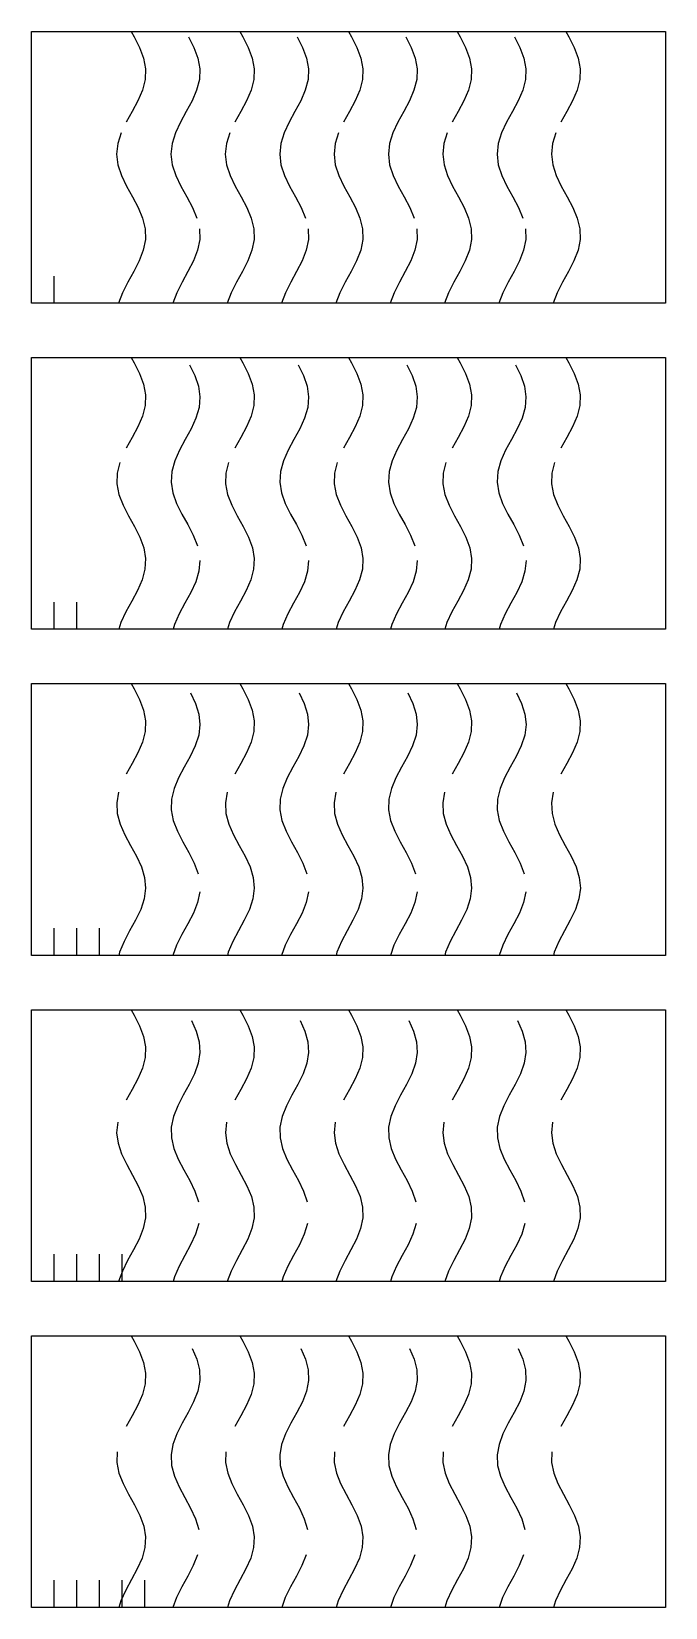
# Model space of a CAD drawing. Header units: millimetres. Extents: x 0 to 70, y 0 to 174.
import ezdxf

# ---------------------------------------------------------------- set-up
doc = ezdxf.new("R2010")
doc.units = ezdxf.units.MM
doc.layers.add('CUT', color=1, linetype='CONTINUOUS')

msp = doc.modelspace()

# ---------------------------------------------------------------- linework, layer by layer
at = {"layer": 'CUT'}
for p, q in [((2.5, 144), (2.5, 147)), ((2.5, 108), (2.5, 111)), ((5, 108), (5, 111)), ((2.5, 72), (2.5, 75)), ((5, 72), (5, 75)), ((7.5, 72), (7.5, 75)), ((2.5, 36), (2.5, 39)), ((5, 36), (5, 39)), ((7.5, 36), (7.5, 39)), ((10, 36), (10, 39)), ((2.5, 0), (2.5, 3)), ((5, 0), (5, 3)), ((7.5, 0), (7.5, 3)), ((10, 0), (10, 3)), ((12.5, 0), (12.5, 3))]:
    msp.add_line(p, q, dxfattribs=at)
for points in [[(0, 174), (70, 174), (70, 144), (0, 144), (0, 174)], [(11, 174), (11.3262, 173.4118), (11.9244, 172.2353), (12.3689, 171.0588), (12.5858, 169.8824), (12.5389, 168.7059), (12.2362, 167.5294), (11.7278, 166.3529), (11.0985, 165.1765), (10.4528, 164)], [(23, 174), (23.3262, 173.4118), (23.9244, 172.2353), (24.3689, 171.0588), (24.5858, 169.8824), (24.5389, 168.7059), (24.2362, 167.5294), (23.7278, 166.3529), (23.0985, 165.1765), (22.4528, 164)], [(35, 174), (35.3262, 173.4118), (35.9244, 172.2353), (36.3689, 171.0588), (36.5858, 169.8824), (36.5389, 168.7059), (36.2362, 167.5294), (35.7278, 166.3529), (35.0985, 165.1765), (34.4528, 164)], [(47, 174), (47.3262, 173.4118), (47.9244, 172.2353), (48.3689, 171.0588), (48.5858, 169.8824), (48.5389, 168.7059), (48.2362, 167.5294), (47.7278, 166.3529), (47.0985, 165.1765), (46.4528, 164)], [(59, 174), (59.3262, 173.4118), (59.9244, 172.2353), (60.3689, 171.0588), (60.5858, 169.8824), (60.5389, 168.7059), (60.2362, 167.5294), (59.7278, 166.3529), (59.0985, 165.1765), (58.4528, 164)], [(17.3327, 173.4), (17.9298, 172.2235), (18.3723, 171.0471), (18.5866, 169.8706), (18.5371, 168.6941), (18.232, 167.5176), (17.722, 166.3412), (17.0919, 165.1647), (16.4466, 163.9882), (15.8933, 162.8118), (15.524, 161.6353), (15.4002, 160.4588), (15.5424, 159.2824), (15.927, 158.1059), (16.49, 156.9294), (17.1378, 155.7529), (17.7627, 154.5765), (18.2608, 153.4)], [(29.3327, 173.4), (29.9298, 172.2235), (30.3723, 171.0471), (30.5866, 169.8706), (30.5371, 168.6941), (30.232, 167.5176), (29.722, 166.3412), (29.0919, 165.1647), (28.4466, 163.9882), (27.8933, 162.8118), (27.524, 161.6353), (27.4002, 160.4588), (27.5424, 159.2824), (27.927, 158.1059), (28.49, 156.9294), (29.1378, 155.7529), (29.7627, 154.5765), (30.2608, 153.4)], [(41.3327, 173.4), (41.9298, 172.2235), (42.3723, 171.0471), (42.5866, 169.8706), (42.5371, 168.6941), (42.232, 167.5176), (41.722, 166.3412), (41.0919, 165.1647), (40.4466, 163.9882), (39.8933, 162.8118), (39.524, 161.6353), (39.4002, 160.4588), (39.5424, 159.2824), (39.927, 158.1059), (40.49, 156.9294), (41.1378, 155.7529), (41.7627, 154.5765), (42.2608, 153.4)], [(53.3327, 173.4), (53.9298, 172.2235), (54.3723, 171.0471), (54.5866, 169.8706), (54.5371, 168.6941), (54.232, 167.5176), (53.722, 166.3412), (53.0919, 165.1647), (52.4466, 163.9882), (51.8933, 162.8118), (51.524, 161.6353), (51.4002, 160.4588), (51.5424, 159.2824), (51.927, 158.1059), (52.49, 156.9294), (53.1378, 155.7529), (53.7627, 154.5765), (54.2608, 153.4)], [(9.8885, 162.8), (9.5215, 161.6235), (9.4003, 160.4471), (9.5451, 159.2706), (9.9318, 158.0941), (10.4962, 156.9176), (11.1444, 155.7412), (11.7685, 154.5647), (12.2649, 153.3882), (12.5509, 152.2118), (12.579, 151.0353), (12.3446, 149.8588), (11.8865, 148.6824), (11.2811, 147.5059), (10.6289, 146.3294), (10.0384, 145.1529), (9.6164, 144)], [(21.8885, 162.8), (21.5215, 161.6235), (21.4003, 160.4471), (21.5451, 159.2706), (21.9318, 158.0941), (22.4962, 156.9176), (23.1444, 155.7412), (23.7685, 154.5647), (24.2649, 153.3882), (24.5509, 152.2118), (24.579, 151.0353), (24.3446, 149.8588), (23.8865, 148.6824), (23.2811, 147.5059), (22.6289, 146.3294), (22.0384, 145.1529), (21.6164, 144)], [(33.8885, 162.8), (33.5215, 161.6235), (33.4003, 160.4471), (33.5451, 159.2706), (33.9318, 158.0941), (34.4962, 156.9176), (35.1444, 155.7412), (35.7685, 154.5647), (36.2649, 153.3882), (36.5509, 152.2118), (36.579, 151.0353), (36.3446, 149.8588), (35.8865, 148.6824), (35.2811, 147.5059), (34.6289, 146.3294), (34.0384, 145.1529), (33.6164, 144)], [(45.8885, 162.8), (45.5215, 161.6235), (45.4003, 160.4471), (45.5451, 159.2706), (45.9318, 158.0941), (46.4962, 156.9176), (47.1444, 155.7412), (47.7685, 154.5647), (48.2649, 153.3882), (48.5509, 152.2118), (48.579, 151.0353), (48.3446, 149.8588), (47.8865, 148.6824), (47.2811, 147.5059), (46.6289, 146.3294), (46.0384, 145.1529), (45.6164, 144)], [(57.8885, 162.8), (57.5215, 161.6235), (57.4003, 160.4471), (57.5451, 159.2706), (57.9318, 158.0941), (58.4962, 156.9176), (59.1444, 155.7412), (59.7685, 154.5647), (60.2649, 153.3882), (60.5509, 152.2118), (60.579, 151.0353), (60.3446, 149.8588), (59.8865, 148.6824), (59.2811, 147.5059), (58.6289, 146.3294), (58.0384, 145.1529), (57.6164, 144)], [(18.5525, 152.2), (18.5779, 151.0235), (18.341, 149.8471), (17.881, 148.6706), (17.2746, 147.4941), (16.6225, 146.3176), (16.0332, 145.1412), (15.6175, 144)], [(30.5525, 152.2), (30.5779, 151.0235), (30.341, 149.8471), (29.881, 148.6706), (29.2746, 147.4941), (28.6225, 146.3176), (28.0332, 145.1412), (27.6175, 144)], [(42.5525, 152.2), (42.5779, 151.0235), (42.341, 149.8471), (41.881, 148.6706), (41.2746, 147.4941), (40.6225, 146.3176), (40.0332, 145.1412), (39.6175, 144)], [(54.5525, 152.2), (54.5779, 151.0235), (54.341, 149.8471), (53.881, 148.6706), (53.2746, 147.4941), (52.6225, 146.3176), (52.0332, 145.1412), (51.6175, 144)], [(0, 138), (70, 138), (70, 108), (0, 108), (0, 138)], [(11, 138), (11.3262, 137.4118), (11.9244, 136.2353), (12.3689, 135.0588), (12.5858, 133.8824), (12.5389, 132.7059), (12.2362, 131.5294), (11.7278, 130.3529), (11.0985, 129.1765), (10.4528, 128)], [(23, 138), (23.3262, 137.4118), (23.9244, 136.2353), (24.3689, 135.0588), (24.5858, 133.8824), (24.5389, 132.7059), (24.2362, 131.5294), (23.7278, 130.3529), (23.0985, 129.1765), (22.4528, 128)], [(35, 138), (35.3262, 137.4118), (35.9244, 136.2353), (36.3689, 135.0588), (36.5858, 133.8824), (36.5389, 132.7059), (36.2362, 131.5294), (35.7278, 130.3529), (35.0985, 129.1765), (34.4528, 128)], [(47, 138), (47.3262, 137.4118), (47.9244, 136.2353), (48.3689, 135.0588), (48.5858, 133.8824), (48.5389, 132.7059), (48.2362, 131.5294), (47.7278, 130.3529), (47.0985, 129.1765), (46.4528, 128)], [(59, 138), (59.3262, 137.4118), (59.9244, 136.2353), (60.3689, 135.0588), (60.5858, 133.8824), (60.5389, 132.7059), (60.2362, 131.5294), (59.7278, 130.3529), (59.0985, 129.1765), (58.4528, 128)], [(17.441, 137.2), (18.0184, 136.0235), (18.4264, 134.8471), (18.5972, 133.6706), (18.5024, 132.4941), (18.1578, 131.3176), (17.6206, 130.1412), (16.9803, 128.9647), (16.3432, 127.7882), (15.8154, 126.6118), (15.4845, 125.4353), (15.4057, 124.2588), (15.5919, 123.0824), (16.0124, 121.9059), (16.597, 120.7294), (17.2487, 119.5529), (17.859, 118.3765), (18.3265, 117.2)], [(29.441, 137.2), (30.0184, 136.0235), (30.4264, 134.8471), (30.5972, 133.6706), (30.5024, 132.4941), (30.1578, 131.3176), (29.6206, 130.1412), (28.9803, 128.9647), (28.3432, 127.7882), (27.8154, 126.6118), (27.4845, 125.4353), (27.4057, 124.2588), (27.5919, 123.0824), (28.0124, 121.9059), (28.597, 120.7294), (29.2487, 119.5529), (29.859, 118.3765), (30.3265, 117.2)], [(41.441, 137.2), (42.0184, 136.0235), (42.4264, 134.8471), (42.5972, 133.6706), (42.5024, 132.4941), (42.1578, 131.3176), (41.6206, 130.1412), (40.9803, 128.9647), (40.3432, 127.7882), (39.8154, 126.6118), (39.4845, 125.4353), (39.4057, 124.2588), (39.5919, 123.0824), (40.0124, 121.9059), (40.597, 120.7294), (41.2487, 119.5529), (41.859, 118.3765), (42.3265, 117.2)], [(53.441, 137.2), (54.0184, 136.0235), (54.4264, 134.8471), (54.5972, 133.6706), (54.5024, 132.4941), (54.1578, 131.3176), (53.6206, 130.1412), (52.9803, 128.9647), (52.3432, 127.7882), (51.8154, 126.6118), (51.4845, 125.4353), (51.4057, 124.2588), (51.5919, 123.0824), (52.0124, 121.9059), (52.597, 120.7294), (53.2487, 119.5529), (53.859, 118.3765), (54.3265, 117.2)], [(9.7392, 126.4), (9.4508, 125.2235), (9.42, 124.0471), (9.6519, 122.8706), (10.108, 121.6941), (10.7125, 120.5176), (11.3647, 119.3412), (11.9563, 118.1647), (12.3889, 116.9882), (12.5905, 115.8118), (12.5277, 114.6353), (12.2108, 113.4588), (11.6925, 112.2824), (11.0591, 111.1059), (10.4159, 109.9294), (9.8698, 108.7529), (9.6406, 108)], [(21.7392, 126.4), (21.4508, 125.2235), (21.42, 124.0471), (21.6519, 122.8706), (22.108, 121.6941), (22.7125, 120.5176), (23.3647, 119.3412), (23.9563, 118.1647), (24.3889, 116.9882), (24.5905, 115.8118), (24.5277, 114.6353), (24.2108, 113.4588), (23.6925, 112.2824), (23.0591, 111.1059), (22.4159, 109.9294), (21.8698, 108.7529), (21.6406, 108)], [(33.7392, 126.4), (33.4508, 125.2235), (33.42, 124.0471), (33.6519, 122.8706), (34.108, 121.6941), (34.7125, 120.5176), (35.3647, 119.3412), (35.9563, 118.1647), (36.3889, 116.9882), (36.5905, 115.8118), (36.5277, 114.6353), (36.2108, 113.4588), (35.6925, 112.2824), (35.0591, 111.1059), (34.4159, 109.9294), (33.8698, 108.7529), (33.6406, 108)], [(45.7392, 126.4), (45.4508, 125.2235), (45.42, 124.0471), (45.6519, 122.8706), (46.108, 121.6941), (46.7125, 120.5176), (47.3647, 119.3412), (47.9563, 118.1647), (48.3889, 116.9882), (48.5905, 115.8118), (48.5277, 114.6353), (48.2108, 113.4588), (47.6925, 112.2824), (47.0591, 111.1059), (46.4159, 109.9294), (45.8698, 108.7529), (45.6406, 108)], [(57.7392, 126.4), (57.4508, 125.2235), (57.42, 124.0471), (57.6519, 122.8706), (58.108, 121.6941), (58.7125, 120.5176), (59.3647, 119.3412), (59.9563, 118.1647), (60.3889, 116.9882), (60.5905, 115.8118), (60.5277, 114.6353), (60.2108, 113.4588), (59.6925, 112.2824), (59.0591, 111.1059), (58.4159, 109.9294), (57.8698, 108.7529), (57.6406, 108)], [(18.599, 115.6), (18.4884, 114.4235), (18.1302, 113.2471), (17.5841, 112.0706), (16.9409, 110.8941), (16.3075, 109.7176), (15.7892, 108.5412), (15.6435, 108)], [(30.599, 115.6), (30.4884, 114.4235), (30.1302, 113.2471), (29.5841, 112.0706), (28.9409, 110.8941), (28.3075, 109.7176), (27.7892, 108.5412), (27.6435, 108)], [(42.599, 115.6), (42.4884, 114.4235), (42.1302, 113.2471), (41.5841, 112.0706), (40.9409, 110.8941), (40.3075, 109.7176), (39.7892, 108.5412), (39.6435, 108)], [(54.599, 115.6), (54.4884, 114.4235), (54.1302, 113.2471), (53.5841, 112.0706), (52.9409, 110.8941), (52.3075, 109.7176), (51.7892, 108.5412), (51.6435, 108)], [(0, 102), (70, 102), (70, 72), (0, 72), (0, 102)], [(11, 102), (11.3262, 101.4118), (11.9244, 100.2353), (12.3689, 99.0588), (12.5858, 97.8824), (12.5389, 96.7059), (12.2362, 95.5294), (11.7278, 94.3529), (11.0985, 93.1765), (10.4528, 92)], [(17.5472, 101), (18.102, 99.8235), (18.4734, 98.6471), (18.5999, 97.4706), (18.4603, 96.2941), (18.0779, 95.1176), (17.5162, 93.9412), (16.8687, 92.7647), (16.2431, 91.5882), (15.7432, 90.4118), (15.4524, 89.2353), (15.4189, 88.0588), (15.6484, 86.8824), (16.1026, 85.7059), (16.706, 84.5294), (17.3583, 83.3529), (17.9511, 82.1765), (18.3856, 81)], [(23, 102), (23.3262, 101.4118), (23.9244, 100.2353), (24.3689, 99.0588), (24.5858, 97.8824), (24.5389, 96.7059), (24.2362, 95.5294), (23.7278, 94.3529), (23.0985, 93.1765), (22.4528, 92)], [(29.5472, 101), (30.102, 99.8235), (30.4734, 98.6471), (30.5999, 97.4706), (30.4603, 96.2941), (30.0779, 95.1176), (29.5162, 93.9412), (28.8687, 92.7647), (28.2431, 91.5882), (27.7432, 90.4118), (27.4524, 89.2353), (27.4189, 88.0588), (27.6484, 86.8824), (28.1026, 85.7059), (28.706, 84.5294), (29.3583, 83.3529), (29.9511, 82.1765), (30.3856, 81)], [(35, 102), (35.3262, 101.4118), (35.9244, 100.2353), (36.3689, 99.0588), (36.5858, 97.8824), (36.5389, 96.7059), (36.2362, 95.5294), (35.7278, 94.3529), (35.0985, 93.1765), (34.4528, 92)], [(41.5472, 101), (42.102, 99.8235), (42.4734, 98.6471), (42.5999, 97.4706), (42.4603, 96.2941), (42.0779, 95.1176), (41.5162, 93.9412), (40.8687, 92.7647), (40.2431, 91.5882), (39.7432, 90.4118), (39.4524, 89.2353), (39.4189, 88.0588), (39.6484, 86.8824), (40.1026, 85.7059), (40.706, 84.5294), (41.3583, 83.3529), (41.9511, 82.1765), (42.3856, 81)], [(47, 102), (47.3262, 101.4118), (47.9244, 100.2353), (48.3689, 99.0588), (48.5858, 97.8824), (48.5389, 96.7059), (48.2362, 95.5294), (47.7278, 94.3529), (47.0985, 93.1765), (46.4528, 92)], [(53.5472, 101), (54.102, 99.8235), (54.4734, 98.6471), (54.5999, 97.4706), (54.4603, 96.2941), (54.0779, 95.1176), (53.5162, 93.9412), (52.8687, 92.7647), (52.2431, 91.5882), (51.7432, 90.4118), (51.4524, 89.2353), (51.4189, 88.0588), (51.6484, 86.8824), (52.1026, 85.7059), (52.706, 84.5294), (53.3583, 83.3529), (53.9511, 82.1765), (54.3856, 81)], [(59, 102), (59.3262, 101.4118), (59.9244, 100.2353), (60.3689, 99.0588), (60.5858, 97.8824), (60.5389, 96.7059), (60.2362, 95.5294), (59.7278, 94.3529), (59.0985, 93.1765), (58.4528, 92)], [(9.6144, 90), (9.4102, 88.8235), (9.4704, 87.6471), (9.785, 86.4706), (10.3016, 85.2941), (10.9343, 84.1176), (11.578, 82.9412), (12.1255, 81.7647), (12.4859, 80.5882), (12.5992, 79.4118), (12.4466, 78.2353), (12.0534, 77.0588), (11.485, 75.8824), (10.836, 74.7059), (10.2143, 73.5294), (9.7232, 72.3529), (9.6395, 72)], [(21.6144, 90), (21.4102, 88.8235), (21.4704, 87.6471), (21.785, 86.4706), (22.3016, 85.2941), (22.9343, 84.1176), (23.578, 82.9412), (24.1255, 81.7647), (24.4859, 80.5882), (24.5992, 79.4118), (24.4466, 78.2353), (24.0534, 77.0588), (23.485, 75.8824), (22.836, 74.7059), (22.2143, 73.5294), (21.7232, 72.3529), (21.6395, 72)], [(33.6144, 90), (33.4102, 88.8235), (33.4704, 87.6471), (33.785, 86.4706), (34.3016, 85.2941), (34.9343, 84.1176), (35.578, 82.9412), (36.1255, 81.7647), (36.4859, 80.5882), (36.5992, 79.4118), (36.4466, 78.2353), (36.0534, 77.0588), (35.485, 75.8824), (34.836, 74.7059), (34.2143, 73.5294), (33.7232, 72.3529), (33.6395, 72)], [(45.6144, 90), (45.4102, 88.8235), (45.4704, 87.6471), (45.785, 86.4706), (46.3016, 85.2941), (46.9343, 84.1176), (47.578, 82.9412), (48.1255, 81.7647), (48.4859, 80.5882), (48.5992, 79.4118), (48.4466, 78.2353), (48.0534, 77.0588), (47.485, 75.8824), (46.836, 74.7059), (46.2143, 73.5294), (45.7232, 72.3529), (45.6395, 72)], [(57.6144, 90), (57.4102, 88.8235), (57.4704, 87.6471), (57.785, 86.4706), (58.3016, 85.2941), (58.9343, 84.1176), (59.578, 82.9412), (60.1255, 81.7647), (60.4859, 80.5882), (60.5992, 79.4118), (60.4466, 78.2353), (60.0534, 77.0588), (59.485, 75.8824), (58.836, 74.7059), (58.2143, 73.5294), (57.7232, 72.3529), (57.6395, 72)], [(18.5757, 79), (18.3338, 77.8235), (17.87, 76.6471), (17.2616, 75.4706), (16.6097, 74.2941), (16.0227, 73.1176), (15.6195, 72)], [(30.5757, 79), (30.3338, 77.8235), (29.87, 76.6471), (29.2616, 75.4706), (28.6097, 74.2941), (28.0227, 73.1176), (27.6195, 72)], [(42.5757, 79), (42.3338, 77.8235), (41.87, 76.6471), (41.2616, 75.4706), (40.6097, 74.2941), (40.0227, 73.1176), (39.6195, 72)], [(54.5757, 79), (54.3338, 77.8235), (53.87, 76.6471), (53.2616, 75.4706), (52.6097, 74.2941), (52.0227, 73.1176), (51.6195, 72)], [(0, 66), (70, 66), (70, 36), (0, 36), (0, 66)], [(11, 66), (11.3262, 65.4118), (11.9244, 64.2353), (12.3689, 63.0588), (12.5858, 61.8824), (12.5389, 60.7059), (12.2362, 59.5294), (11.7278, 58.3529), (11.0985, 57.1765), (10.4528, 56)], [(17.6508, 64.8), (18.1802, 63.6235), (18.5134, 62.4471), (18.5949, 61.2706), (18.4112, 60.0941), (17.9928, 58.9176), (17.4093, 57.7412), (16.7578, 56.5647), (16.1466, 55.3882), (15.6772, 54.2118), (15.4279, 53.0353), (15.4399, 51.8588), (15.7114, 50.6824), (16.1972, 49.5059), (16.8164, 48.3294), (17.4662, 47.1529), (18.0385, 45.9765), (18.4381, 44.8)], [(23, 66), (23.3262, 65.4118), (23.9244, 64.2353), (24.3689, 63.0588), (24.5858, 61.8824), (24.5389, 60.7059), (24.2362, 59.5294), (23.7278, 58.3529), (23.0985, 57.1765), (22.4528, 56)], [(29.6508, 64.8), (30.1802, 63.6235), (30.5134, 62.4471), (30.5949, 61.2706), (30.4112, 60.0941), (29.9928, 58.9176), (29.4093, 57.7412), (28.7578, 56.5647), (28.1466, 55.3882), (27.6772, 54.2118), (27.4279, 53.0353), (27.4399, 51.8588), (27.7114, 50.6824), (28.1972, 49.5059), (28.8164, 48.3294), (29.4662, 47.1529), (30.0385, 45.9765), (30.4381, 44.8)], [(35, 66), (35.3262, 65.4118), (35.9244, 64.2353), (36.3689, 63.0588), (36.5858, 61.8824), (36.5389, 60.7059), (36.2362, 59.5294), (35.7278, 58.3529), (35.0985, 57.1765), (34.4528, 56)], [(41.6508, 64.8), (42.1802, 63.6235), (42.5134, 62.4471), (42.5949, 61.2706), (42.4112, 60.0941), (41.9928, 58.9176), (41.4093, 57.7412), (40.7578, 56.5647), (40.1466, 55.3882), (39.6772, 54.2118), (39.4279, 53.0353), (39.4399, 51.8588), (39.7114, 50.6824), (40.1972, 49.5059), (40.8164, 48.3294), (41.4662, 47.1529), (42.0385, 45.9765), (42.4381, 44.8)], [(47, 66), (47.3262, 65.4118), (47.9244, 64.2353), (48.3689, 63.0588), (48.5858, 61.8824), (48.5389, 60.7059), (48.2362, 59.5294), (47.7278, 58.3529), (47.0985, 57.1765), (46.4528, 56)], [(53.6508, 64.8), (54.1802, 63.6235), (54.5134, 62.4471), (54.5949, 61.2706), (54.4112, 60.0941), (53.9928, 58.9176), (53.4093, 57.7412), (52.7578, 56.5647), (52.1466, 55.3882), (51.6772, 54.2118), (51.4279, 53.0353), (51.4399, 51.8588), (51.7114, 50.6824), (52.1972, 49.5059), (52.8164, 48.3294), (53.4662, 47.1529), (54.0385, 45.9765), (54.4381, 44.8)], [(59, 66), (59.3262, 65.4118), (59.9244, 64.2353), (60.3689, 63.0588), (60.5858, 61.8824), (60.5389, 60.7059), (60.2362, 59.5294), (59.7278, 58.3529), (59.0985, 57.1765), (58.4528, 56)], [(9.5165, 53.6), (9.4006, 52.4235), (9.5506, 51.2471), (9.9417, 50.0706), (10.5087, 48.8941), (11.1574, 47.7176), (11.78, 46.5412), (12.2729, 45.3647), (12.554, 44.1882), (12.5768, 43.0118), (12.3374, 41.8353), (11.8756, 40.6588), (11.2681, 39.4824), (10.6161, 38.3059), (10.0279, 37.1294), (9.6185, 36)], [(21.5165, 53.6), (21.4006, 52.4235), (21.5506, 51.2471), (21.9417, 50.0706), (22.5087, 48.8941), (23.1574, 47.7176), (23.78, 46.5412), (24.2729, 45.3647), (24.554, 44.1882), (24.5768, 43.0118), (24.3374, 41.8353), (23.8756, 40.6588), (23.2681, 39.4824), (22.6161, 38.3059), (22.0279, 37.1294), (21.6185, 36)], [(33.5165, 53.6), (33.4006, 52.4235), (33.5506, 51.2471), (33.9417, 50.0706), (34.5087, 48.8941), (35.1574, 47.7176), (35.78, 46.5412), (36.2729, 45.3647), (36.554, 44.1882), (36.5768, 43.0118), (36.3374, 41.8353), (35.8756, 40.6588), (35.2681, 39.4824), (34.6161, 38.3059), (34.0279, 37.1294), (33.6185, 36)], [(45.5165, 53.6), (45.4006, 52.4235), (45.5506, 51.2471), (45.9417, 50.0706), (46.5087, 48.8941), (47.1574, 47.7176), (47.78, 46.5412), (48.2729, 45.3647), (48.554, 44.1882), (48.5768, 43.0118), (48.3374, 41.8353), (47.8756, 40.6588), (47.2681, 39.4824), (46.6161, 38.3059), (46.0279, 37.1294), (45.6185, 36)], [(57.5165, 53.6), (57.4006, 52.4235), (57.5506, 51.2471), (57.9417, 50.0706), (58.5087, 48.8941), (59.1574, 47.7176), (59.78, 46.5412), (60.2729, 45.3647), (60.554, 44.1882), (60.5768, 43.0118), (60.3374, 41.8353), (59.8756, 40.6588), (59.2681, 39.4824), (58.6161, 38.3059), (58.0279, 37.1294), (57.6185, 36)], [(18.4835, 42.4), (18.1209, 41.2235), (17.5719, 40.0471), (16.9277, 38.8706), (16.2957, 37.6941), (15.7807, 36.5176), (15.6433, 36)], [(30.4835, 42.4), (30.1209, 41.2235), (29.5719, 40.0471), (28.9277, 38.8706), (28.2957, 37.6941), (27.7807, 36.5176), (27.6433, 36)], [(42.4835, 42.4), (42.1209, 41.2235), (41.5719, 40.0471), (40.9277, 38.8706), (40.2957, 37.6941), (39.7807, 36.5176), (39.6433, 36)], [(54.4835, 42.4), (54.1209, 41.2235), (53.5719, 40.0471), (52.9277, 38.8706), (52.2957, 37.6941), (51.7807, 36.5176), (51.6433, 36)], [(0, 30), (70, 30), (70, 0), (0, 0), (0, 30)], [(11, 30), (11.3262, 29.4118), (11.9244, 28.2353), (12.3689, 27.0588), (12.5858, 25.8824), (12.5389, 24.7059), (12.2362, 23.5294), (11.7278, 22.3529), (11.0985, 21.1765), (10.4528, 20)], [(23, 30), (23.3262, 29.4118), (23.9244, 28.2353), (24.3689, 27.0588), (24.5858, 25.8824), (24.5389, 24.7059), (24.2362, 23.5294), (23.7278, 22.3529), (23.0985, 21.1765), (22.4528, 20)], [(35, 30), (35.3262, 29.4118), (35.9244, 28.2353), (36.3689, 27.0588), (36.5858, 25.8824), (36.5389, 24.7059), (36.2362, 23.5294), (35.7278, 22.3529), (35.0985, 21.1765), (34.4528, 20)], [(47, 30), (47.3262, 29.4118), (47.9244, 28.2353), (48.3689, 27.0588), (48.5858, 25.8824), (48.5389, 24.7059), (48.2362, 23.5294), (47.7278, 22.3529), (47.0985, 21.1765), (46.4528, 20)], [(59, 30), (59.3262, 29.4118), (59.9244, 28.2353), (60.3689, 27.0588), (60.5858, 25.8824), (60.5389, 24.7059), (60.2362, 23.5294), (59.7278, 22.3529), (59.0985, 21.1765), (58.4528, 20)], [(17.7512, 28.6), (18.2527, 27.4235), (18.5459, 26.2471), (18.5821, 25.0706), (18.3551, 23.8941), (17.9029, 22.7176), (17.3005, 21.5412), (16.6481, 20.3647), (16.0542, 19.1882), (15.6177, 18.0118), (15.4109, 16.8353), (15.4685, 15.6588), (15.7807, 14.4824), (16.2957, 13.3059), (16.9277, 12.1294), (17.5719, 10.9529), (18.1209, 9.7765), (18.4835, 8.6)], [(29.7512, 28.6), (30.2527, 27.4235), (30.5459, 26.2471), (30.5821, 25.0706), (30.3551, 23.8941), (29.9029, 22.7176), (29.3005, 21.5412), (28.6481, 20.3647), (28.0542, 19.1882), (27.6177, 18.0118), (27.4109, 16.8353), (27.4685, 15.6588), (27.7807, 14.4824), (28.2957, 13.3059), (28.9277, 12.1294), (29.5719, 10.9529), (30.1209, 9.7765), (30.4835, 8.6)], [(41.7512, 28.6), (42.2527, 27.4235), (42.5459, 26.2471), (42.5821, 25.0706), (42.3551, 23.8941), (41.9029, 22.7176), (41.3005, 21.5412), (40.6481, 20.3647), (40.0542, 19.1882), (39.6177, 18.0118), (39.4109, 16.8353), (39.4685, 15.6588), (39.7807, 14.4824), (40.2957, 13.3059), (40.9277, 12.1294), (41.5719, 10.9529), (42.1209, 9.7765), (42.4835, 8.6)], [(53.7512, 28.6), (54.2527, 27.4235), (54.5459, 26.2471), (54.5821, 25.0706), (54.3551, 23.8941), (53.9029, 22.7176), (53.3005, 21.5412), (52.6481, 20.3647), (52.0542, 19.1882), (51.6177, 18.0118), (51.4109, 16.8353), (51.4685, 15.6588), (51.7807, 14.4824), (52.2957, 13.3059), (52.9277, 12.1294), (53.5719, 10.9529), (54.1209, 9.7765), (54.4835, 8.6)], [(9.4475, 17.2), (9.4221, 16.0235), (9.659, 14.8471), (10.119, 13.6706), (10.7254, 12.4941), (11.3775, 11.3176), (11.9668, 10.1412), (12.3954, 8.9647), (12.5919, 7.7882), (12.5237, 6.6118), (12.2021, 5.4353), (11.6807, 4.2588), (11.046, 3.0824), (10.4037, 1.9059), (9.8605, 0.7294), (9.6413, 0)], [(21.4475, 17.2), (21.4221, 16.0235), (21.659, 14.8471), (22.119, 13.6706), (22.7254, 12.4941), (23.3775, 11.3176), (23.9668, 10.1412), (24.3954, 8.9647), (24.5919, 7.7882), (24.5237, 6.6118), (24.2021, 5.4353), (23.6807, 4.2588), (23.046, 3.0824), (22.4037, 1.9059), (21.8605, 0.7294), (21.6413, 0)], [(33.4475, 17.2), (33.4221, 16.0235), (33.659, 14.8471), (34.119, 13.6706), (34.7254, 12.4941), (35.3775, 11.3176), (35.9668, 10.1412), (36.3954, 8.9647), (36.5919, 7.7882), (36.5237, 6.6118), (36.2021, 5.4353), (35.6807, 4.2588), (35.046, 3.0824), (34.4037, 1.9059), (33.8605, 0.7294), (33.6413, 0)], [(45.4475, 17.2), (45.4221, 16.0235), (45.659, 14.8471), (46.119, 13.6706), (46.7254, 12.4941), (47.3775, 11.3176), (47.9668, 10.1412), (48.3954, 8.9647), (48.5919, 7.7882), (48.5237, 6.6118), (48.2021, 5.4353), (47.6807, 4.2588), (47.046, 3.0824), (46.4037, 1.9059), (45.8605, 0.7294), (45.6413, 0)], [(57.4475, 17.2), (57.4221, 16.0235), (57.659, 14.8471), (58.119, 13.6706), (58.7254, 12.4941), (59.3775, 11.3176), (59.9668, 10.1412), (60.3954, 8.9647), (60.5919, 7.7882), (60.5237, 6.6118), (60.2021, 5.4353), (59.6807, 4.2588), (59.046, 3.0824), (58.4037, 1.9059), (57.8605, 0.7294), (57.6413, 0)], [(18.3265, 5.8), (17.859, 4.6235), (17.2487, 3.4471), (16.597, 2.2706), (16.0124, 1.0941), (15.6214, 0)], [(30.3265, 5.8), (29.859, 4.6235), (29.2487, 3.4471), (28.597, 2.2706), (28.0124, 1.0941), (27.6214, 0)], [(42.3265, 5.8), (41.859, 4.6235), (41.2487, 3.4471), (40.597, 2.2706), (40.0124, 1.0941), (39.6214, 0)], [(54.3265, 5.8), (53.859, 4.6235), (53.2487, 3.4471), (52.597, 2.2706), (52.0124, 1.0941), (51.6214, 0)]]:
    msp.add_lwpolyline(points, dxfattribs=at)

doc.saveas('drawing.dxf')
